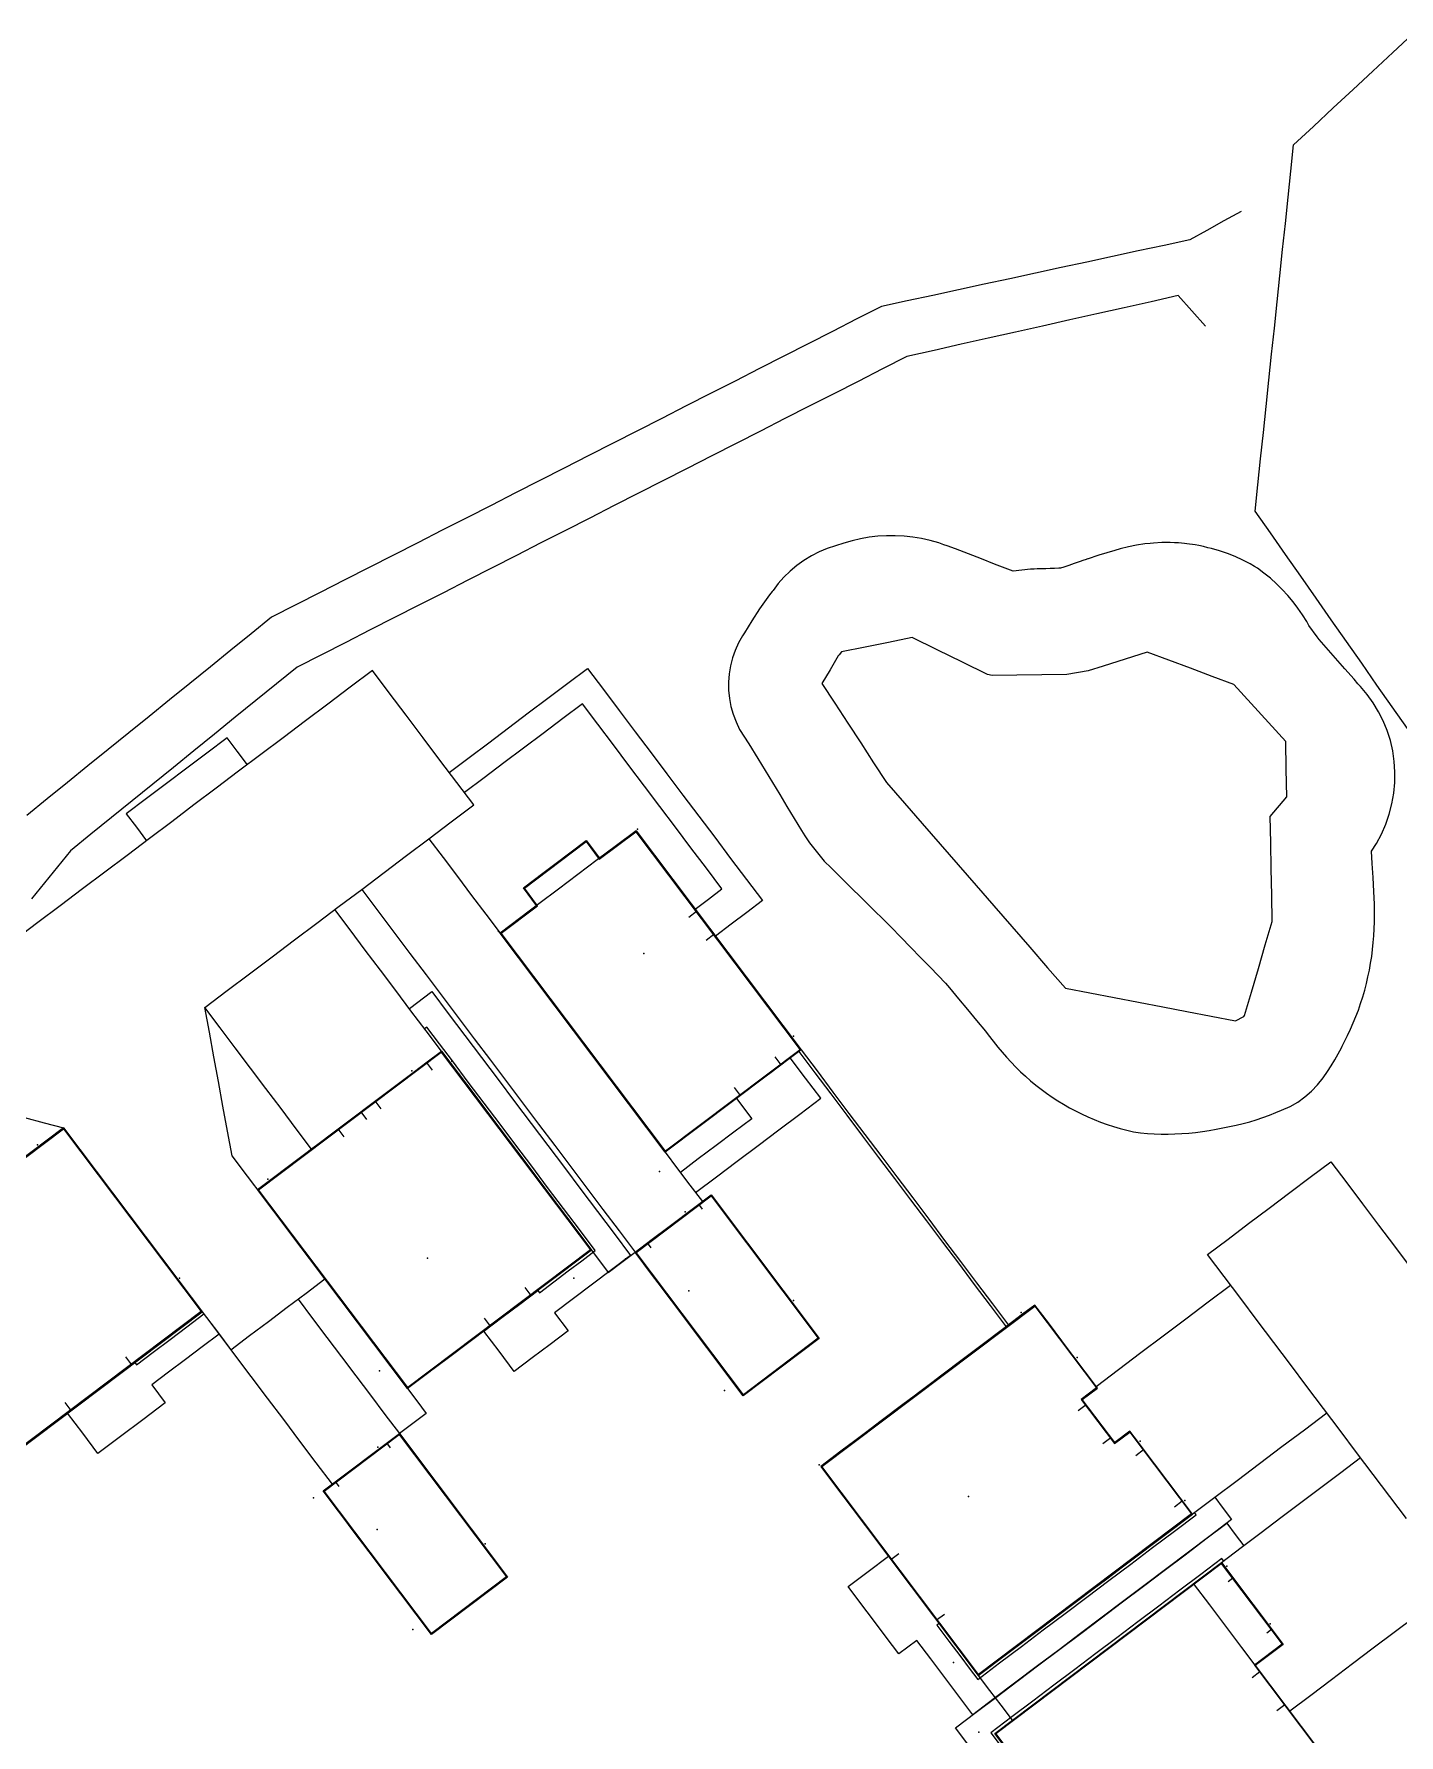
# Model space of a CAD drawing. Header units: metres. Extents: x 337936 to 338469, y 373266 to 374026.
# Drawn here: x 338236.9 to 338285.5, y 373551.3 to 373611.9 of the extents above; entities that cross this region are included whole.
import ezdxf

# ---------------------------------------------------------------- set-up
doc = ezdxf.new("R2010")
doc.units = ezdxf.units.M
for name, color, linetype in [('3D_LINES', 3, 'Continuous'), ('3D_Points', 1, 'Continuous'), ('PLOTS EXTERNAL LEVEL', 6, 'Continuous'), ('PLOTS FFL', 5, 'Continuous')]:
    doc.layers.add(name, color=color, linetype=linetype)

msp = doc.modelspace()

# ---------------------------------------------------------------- linework, layer by layer
at = {"layer": '3D_LINES'}
for points in [[(338285.802, 373587.148, 33.671), (338285.259, 373587.923, 33.677), (338284.717, 373588.698, 33.686), (338284.174, 373589.473, 33.694), (338283.632, 373590.247, 33.702), (338283.089, 373591.022, 33.71), (338282.546, 373591.797, 33.716), (338282.004, 373592.572, 33.716), (338281.461, 373593.347, 33.716), (338280.919, 373594.122, 33.717), (338280.376, 373594.897, 33.717), (338280.474, 373595.829, 33.718), (338280.572, 373596.761, 33.719), (338280.67, 373597.693, 33.72), (338280.768, 373598.625, 33.721), (338280.866, 373599.557, 33.722), (338280.964, 373600.489, 33.724), (338281.062, 373601.421, 33.726), (338281.16, 373602.354, 33.727), (338281.258, 373603.286, 33.729), (338281.356, 373604.218, 33.731), (338281.454, 373605.15, 33.732), (338281.552, 373606.082, 33.734), (338281.65, 373607.014, 33.735), (338281.748, 373607.946, 33.737), (338282.454, 373608.605, 33.736), (338283.161, 373609.264, 33.735), (338283.867, 373609.923, 33.735), (338284.574, 373610.581, 33.734), (338285.28, 373611.24, 33.733), (338285.987, 373611.899, 33.733)], [(338279.873, 373605.573, 33.731), (338279.263, 373605.236, 33.73), (338278.653, 373604.9, 33.729), (338278.043, 373604.563, 33.728), (338277.128, 373604.365, 33.727), (338276.212, 373604.167, 33.726), (338275.296, 373603.969, 33.724), (338274.38, 373603.771, 33.723), (338273.465, 373603.573, 33.722), (338272.549, 373603.375, 33.721), (338271.633, 373603.178, 33.72), (338270.717, 373602.98, 33.718), (338269.802, 373602.782, 33.717), (338268.886, 373602.584, 33.716), (338267.97, 373602.386, 33.715), (338267.055, 373602.188, 33.714), (338266.185, 373601.745, 33.712), (338265.316, 373601.302, 33.711), (338264.446, 373600.859, 33.709), (338263.577, 373600.416, 33.708), (338262.708, 373599.973, 33.706), (338261.838, 373599.53, 33.704), (338260.969, 373599.087, 33.703), (338260.099, 373598.644, 33.701), (338259.23, 373598.201, 33.7), (338258.36, 373597.758, 33.698), (338257.491, 373597.315, 33.697), (338256.622, 373596.872, 33.695), (338255.752, 373596.429, 33.694), (338254.883, 373595.986, 33.692), (338254.013, 373595.543, 33.691), (338253.144, 373595.1, 33.689), (338252.275, 373594.657, 33.687), (338251.405, 373594.214, 33.686), (338250.536, 373593.771, 33.684), (338249.666, 373593.328, 33.683), (338248.797, 373592.885, 33.681), (338247.927, 373592.442, 33.68), (338247.058, 373591.999, 33.678), (338246.189, 373591.556, 33.677), (338245.319, 373591.113, 33.675), (338244.592, 373590.524, 33.675), (338243.865, 373589.936, 33.675), (338243.138, 373589.347, 33.675), (338242.411, 373588.758, 33.675), (338241.684, 373588.169, 33.673), (338240.957, 373587.58, 33.67), (338240.23, 373586.992, 33.667), (338239.502, 373586.403, 33.665), (338238.775, 373585.814, 33.662), (338238.048, 373585.225, 33.659), (338237.321, 373584.637, 33.656), (338236.594, 373584.048, 33.653)], [(338278.605, 373601.491, 33.724), (338278.121, 373602.034, 33.724), (338277.638, 373602.577, 33.724), (338276.671, 373602.36, 33.723), (338275.703, 373602.143, 33.722), (338274.735, 373601.926, 33.721), (338273.768, 373601.709, 33.719), (338272.8, 373601.491, 33.718), (338271.833, 373601.274, 33.717), (338270.865, 373601.057, 33.715), (338269.898, 373600.84, 33.714), (338268.93, 373600.623, 33.713), (338267.963, 373600.406, 33.712), (338267.093, 373599.963, 33.71), (338266.224, 373599.52, 33.709), (338265.354, 373599.077, 33.707), (338264.485, 373598.634, 33.705), (338263.615, 373598.191, 33.704), (338262.746, 373597.748, 33.702), (338261.877, 373597.305, 33.701), (338261.007, 373596.862, 33.699), (338260.138, 373596.419, 33.698), (338259.268, 373595.976, 33.696), (338258.399, 373595.533, 33.695), (338257.53, 373595.09, 33.693), (338256.66, 373594.647, 33.692), (338255.791, 373594.204, 33.69), (338254.921, 373593.761, 33.688), (338254.052, 373593.318, 33.687), (338253.183, 373592.875, 33.685), (338252.313, 373592.432, 33.684), (338251.444, 373591.989, 33.682), (338250.574, 373591.546, 33.681), (338249.705, 373591.103, 33.679), (338248.835, 373590.66, 33.678), (338247.966, 373590.217, 33.676), (338247.097, 373589.774, 33.675), (338246.227, 373589.331, 33.675), (338245.493, 373588.736, 33.675), (338244.758, 373588.142, 33.675), (338244.024, 373587.547, 33.675), (338243.289, 373586.952, 33.673), (338242.555, 373586.358, 33.67), (338241.821, 373585.763, 33.667), (338241.086, 373585.168, 33.664), (338240.352, 373584.573, 33.662), (338239.617, 373583.979, 33.659), (338238.883, 373583.384, 33.656), (338238.148, 373582.789, 33.653), (338237.687, 373582.22, 33.651), (338237.226, 373581.651, 33.648), (338236.766, 373581.082, 33.646)], [(338274.322, 373593.162, 33.707), (338274.322, 373593.162, 33.707), (338274.268, 373593.143, 33.706), (338274.102, 373593.087, 33.706), (338273.923, 373593.026, 33.706), (338273.739, 373592.962, 33.706), (338273.553, 373592.899, 33.705), (338273.438, 373592.859, 33.705), (338273.379, 373592.857, 33.705), (338273.222, 373592.852, 33.705), (338273.07, 373592.848, 33.705), (338272.921, 373592.843, 33.704), (338272.777, 373592.839, 33.704), (338272.637, 373592.834, 33.704), (338272.606, 373592.833, 33.704), (338272.501, 373592.83, 33.704), (338272.37, 373592.825, 33.704), (338271.747, 373592.753, 33.703), (338271.557, 373592.827, 33.703), (338271.09, 373593.01, 33.703), (338270.623, 373593.193, 33.702), (338269.699, 373593.555, 33.702), (338269.399, 373593.663, 33.702), (338269.276, 373593.698, 33.702), (338269.097, 373593.761, 33.702), (338268.794, 373593.848, 33.702), (338268.486, 373593.917, 33.702), (338268.176, 373593.969, 33.701), (338267.864, 373594.003, 33.701), (338267.551, 373594.019, 33.701), (338267.238, 373594.018, 33.701), (338266.927, 373593.999, 33.7), (338266.617, 373593.962, 33.7), (338266.311, 373593.909, 33.699), (338266.009, 373593.838, 33.699), (338265.712, 373593.751, 33.699), (338265.418, 373593.655, 33.698), (338265.123, 373593.56, 33.698), (338264.836, 373593.442, 33.697), (338264.558, 373593.302, 33.697), (338264.292, 373593.141, 33.696), (338264.04, 373592.96, 33.696), (338263.802, 373592.76, 33.695), (338263.582, 373592.544, 33.695), (338263.378, 373592.311, 33.694), (338263.194, 373592.065, 33.693), (338263.162, 373592.025, 33.693), (338263.072, 373591.918, 33.693), (338262.706, 373591.41, 33.692), (338262.441, 373590.986, 33.691), (338262.176, 373590.562, 33.69), (338262.104, 373590.447, 33.69), (338261.962, 373590.196, 33.689), (338261.842, 373589.934, 33.689), (338261.746, 373589.661, 33.688), (338261.674, 373589.38, 33.688), (338261.626, 373589.094, 33.687), (338261.604, 373588.804, 33.687), (338261.607, 373588.513, 33.686), (338261.636, 373588.223, 33.686), (338261.69, 373587.936, 33.685), (338261.77, 373587.655, 33.685), (338261.874, 373587.381, 33.685), (338262.003, 373587.117, 33.684), (338262.328, 373586.598, 33.684), (338262.653, 373586.079, 33.683), (338262.656, 373586.075, 33.683), (338263.172, 373585.223, 33.683), (338263.431, 373584.796, 33.683), (338263.69, 373584.368, 33.683), (338263.95, 373583.94, 33.683), (338264.209, 373583.512, 33.683), (338264.321, 373583.328, 33.683), (338264.489, 373583.075, 33.683), (338265.015, 373582.42, 33.683), (338265.261, 373582.179, 33.683), (338265.618, 373581.827, 33.683), (338265.976, 373581.475, 33.683), (338266.333, 373581.124, 33.683), (338266.691, 373580.772, 33.683), (338267.221, 373580.25, 33.684), (338267.402, 373580.065, 33.684), (338267.751, 373579.706, 33.684), (338268.101, 373579.348, 33.682), (338268.45, 373578.989, 33.678), (338268.8, 373578.63, 33.674), (338269.344, 373578.072, 33.67), (338269.485, 373577.901, 33.668), (338269.804, 373577.516, 33.665), (338270.123, 373577.131, 33.662), (338270.442, 373576.745, 33.66), (338270.761, 373576.36, 33.657), (338270.824, 373576.283, 33.656), (338271.21, 373575.796, 33.652), (338271.36, 373575.611, 33.651), (338271.516, 373575.431, 33.65), (338271.677, 373575.255, 33.648), (338271.843, 373575.083, 33.647), (338272.014, 373574.915, 33.645), (338272.19, 373574.752, 33.644), (338272.371, 373574.594, 33.643), (338272.556, 373574.441, 33.641), (338272.746, 373574.293, 33.64), (338272.941, 373574.15, 33.639), (338273.139, 373574.013, 33.637), (338273.342, 373573.881, 33.636), (338273.549, 373573.755, 33.635), (338273.76, 373573.634, 33.634), (338273.974, 373573.52, 33.633), (338274.192, 373573.411, 33.631), (338274.414, 373573.308, 33.63), (338274.639, 373573.212, 33.629), (338274.866, 373573.122, 33.628), (338275.097, 373573.039, 33.627), (338275.33, 373572.962, 33.626), (338275.566, 373572.891, 33.625), (338275.805, 373572.828, 33.624), (338276.045, 373572.771, 33.623), (338276.29, 373572.74, 33.622), (338276.535, 373572.718, 33.621), (338276.781, 373572.704, 33.62), (338277.028, 373572.696, 33.62), (338277.274, 373572.694, 33.619), (338277.519, 373572.699, 33.618), (338277.765, 373572.71, 33.617), (338278.01, 373572.728, 33.617), (338278.254, 373572.753, 33.616), (338278.498, 373572.784, 33.616), (338278.74, 373572.821, 33.616), (338278.982, 373572.865, 33.616), (338279.222, 373572.914, 33.616), (338279.464, 373572.959, 33.617), (338279.704, 373573.011, 33.617), (338279.944, 373573.07, 33.617), (338280.182, 373573.135, 33.618), (338280.418, 373573.207, 33.618), (338280.653, 373573.286, 33.618), (338280.886, 373573.371, 33.619), (338281.118, 373573.463, 33.619), (338281.318, 373573.548, 33.62), (338281.622, 373573.682, 33.62), (338281.896, 373573.835, 33.621), (338282.149, 373574.022, 33.621), (338282.384, 373574.229, 33.622), (338282.6, 373574.454, 33.622), (338282.797, 373574.696, 33.623), (338282.954, 373574.924, 33.623), (338283.085, 373575.132, 33.624), (338283.212, 373575.342, 33.624), (338283.332, 373575.556, 33.624), (338283.448, 373575.773, 33.625), (338283.475, 373575.828, 33.625), (338283.561, 373575.99, 33.625), (338283.671, 373576.21, 33.626), (338283.775, 373576.432, 33.626), (338283.873, 373576.657, 33.626), (338283.966, 373576.885, 33.627), (338284.054, 373577.115, 33.627), (338284.136, 373577.347, 33.628), (338284.212, 373577.581, 33.628), (338284.28, 373577.818, 33.628), (338284.342, 373578.056, 33.629), (338284.398, 373578.296, 33.629), (338284.448, 373578.538, 33.63), (338284.492, 373578.781, 33.631), (338284.53, 373579.025, 33.632), (338284.562, 373579.27, 33.633), (338284.587, 373579.516, 33.634), (338284.607, 373579.762, 33.635), (338284.62, 373580.009, 33.637), (338284.628, 373580.257, 33.638), (338284.629, 373580.342, 33.638), (338284.633, 373580.892, 33.641), (338284.607, 373581.342, 33.644), (338284.577, 373581.842, 33.646), (338284.548, 373582.341, 33.649), (338284.523, 373582.774, 33.652), (338284.696, 373583.044, 33.652), (338284.876, 373583.383, 33.654), (338285.03, 373583.734, 33.655), (338285.154, 373584.096, 33.657), (338285.249, 373584.466, 33.658), (338285.315, 373584.842, 33.66), (338285.351, 373585.22, 33.662), (338285.358, 373585.599, 33.664), (338285.334, 373585.977, 33.666), (338285.282, 373586.35, 33.668), (338285.199, 373586.717, 33.67), (338285.082, 373587.073, 33.673), (338284.939, 373587.417, 33.675), (338284.771, 373587.748, 33.678), (338284.58, 373588.063, 33.681), (338284.367, 373588.361, 33.684), (338284.133, 373588.641, 33.688), (338284.037, 373588.741, 33.689), (338283.903, 373588.904, 33.691), (338283.572, 373589.28, 33.695), (338283.242, 373589.655, 33.699), (338282.66, 373590.315, 33.706), (338282.589, 373590.413, 33.707), (338282.293, 373590.817, 33.712), (338282.213, 373590.958, 33.713), (338282.063, 373591.199, 33.715), (338281.9, 373591.435, 33.715), (338281.726, 373591.663, 33.715), (338281.541, 373591.885, 33.715), (338281.344, 373592.099, 33.715), (338281.137, 373592.304, 33.715), (338280.919, 373592.501, 33.715), (338280.691, 373592.687, 33.715), (338280.454, 373592.864, 33.715), (338280.357, 373592.924, 33.715), (338280.357, 373592.924, 33.715), (338280.199, 373593.015, 33.714), (338279.936, 373593.151, 33.714), (338279.666, 373593.274, 33.714), (338279.39, 373593.383, 33.714), (338279.109, 373593.479, 33.713), (338278.823, 373593.561, 33.713), (338278.69, 373593.592, 33.713), (338278.533, 373593.632, 33.713), (338278.367, 373593.665, 33.713), (338278.367, 373593.665, 33.713), (338278.24, 373593.69, 33.712), (338277.945, 373593.735, 33.712), (338277.856, 373593.744, 33.712), (338277.647, 373593.764, 33.712), (338277.499, 373593.771, 33.712), (338277.347, 373593.779, 33.711), (338277.047, 373593.777, 33.711), (338276.748, 373593.759, 33.711), (338276.635, 373593.747, 33.71), (338276.449, 373593.726, 33.71), (338276.152, 373593.683, 33.71), (338275.857, 373593.626, 33.709), (338275.565, 373593.554, 33.709), (338275.373, 373593.498, 33.708), (338274.801, 373593.322, 33.707), (338274.661, 373593.275, 33.707), (338274.532, 373593.232, 33.707), (338274.42, 373593.195, 33.707), (338274.415, 373593.193, 33.707), (338274.322, 373593.162, 33.707)], [(338275.48, 373589.536, 33.704), (338274.954, 373589.369, 33.704), (338274.429, 373589.201, 33.703), (338273.66, 373589.075, 33.701), (338272.774, 373589.063, 33.7), (338271.888, 373589.05, 33.699), (338271.002, 373589.037, 33.698), (338270.835, 373589.075, 33.698), (338269.94, 373589.513, 33.697), (338269.044, 373589.951, 33.696), (338268.149, 373590.389, 33.695), (338267.313, 373590.219, 33.694), (338266.476, 373590.048, 33.693), (338265.639, 373589.878, 33.692), (338265.548, 373589.772, 33.692), (338265.519, 373589.733, 33.692), (338265.228, 373589.245, 33.691), (338264.938, 373588.758, 33.69), (338265.397, 373588.051, 33.689), (338265.857, 373587.344, 33.689), (338266.317, 373586.637, 33.689), (338266.776, 373585.93, 33.689), (338267.236, 373585.224, 33.689), (338267.874, 373584.49, 33.689), (338268.512, 373583.757, 33.689), (338269.151, 373583.024, 33.689), (338269.789, 373582.291, 33.689), (338270.427, 373581.557, 33.689), (338271.065, 373580.824, 33.681), (338271.703, 373580.091, 33.674), (338272.341, 373579.358, 33.668), (338272.979, 373578.624, 33.662), (338273.618, 373577.891, 33.657), (338274.483, 373577.725, 33.653), (338275.349, 373577.559, 33.65), (338276.215, 373577.393, 33.647), (338277.081, 373577.227, 33.643), (338277.947, 373577.061, 33.64), (338278.813, 373576.895, 33.637), (338279.679, 373576.729, 33.633), (338279.974, 373576.881, 33.633), (338279.996, 373576.914, 33.633), (338280.244, 373577.754, 33.637), (338280.492, 373578.594, 33.641), (338280.739, 373579.434, 33.645), (338280.987, 373580.274, 33.648), (338280.969, 373581.208, 33.653), (338280.952, 373582.143, 33.658), (338280.934, 373583.078, 33.663), (338280.916, 373584.013, 33.668), (338281.505, 373584.716, 33.67), (338281.485, 373585.702, 33.676), (338281.465, 373586.688, 33.684), (338280.85, 373587.365, 33.691), (338280.235, 373588.042, 33.699), (338279.619, 373588.719, 33.707), (338279.619, 373588.719, 33.707), (338278.847, 373589.007, 33.708), (338278.075, 373589.295, 33.708), (338277.303, 373589.584, 33.707), (338276.531, 373589.872, 33.706), (338276.006, 373589.704, 33.705), (338275.48, 373589.536, 33.704)], [(338248.915, 373589.217, 33.548), (338248.12, 373588.618, 33.548), (338247.325, 373588.019, 33.548), (338246.53, 373587.42, 33.548), (338245.735, 373586.821, 33.548), (338244.94, 373586.222, 33.548), (338244.145, 373585.623, 33.548), (338243.35, 373585.024, 33.548), (338242.555, 373584.425, 33.548), (338241.76, 373583.826, 33.548), (338240.965, 373583.226, 33.548), (338240.17, 373582.627, 33.548), (338239.375, 373582.028, 33.548), (338238.58, 373581.429, 33.548), (338237.785, 373580.83, 33.548), (338236.99, 373580.231, 33.548), (338236.195, 373579.632, 33.548)], [(338236.516, 373573.286, 33.548), (338237.212, 373573.099, 33.548), (338237.908, 373572.913, 33.548), (338238.49, 373572.141, 33.548), (338239.072, 373571.368, 33.548), (338239.654, 373570.596, 33.548), (338240.236, 373569.824, 33.548), (338240.818, 373569.051, 33.548), (338241.4, 373568.279, 33.548), (338241.982, 373567.507, 33.548), (338242.454, 373566.881, 33.548), (338242.925, 373566.256, 33.548), (338243.396, 373565.63, 33.548), (338243.868, 373565.004, 33.548), (338244.539, 373565.51, 33.548), (338245.209, 373566.015, 33.548), (338245.88, 373566.521, 33.548), (338246.551, 373567.026, 33.548), (338247.222, 373567.532, 33.548), (338246.671, 373568.264, 33.548), (338246.119, 373568.996, 33.548), (338245.568, 373569.727, 33.548), (338245.016, 373570.459, 33.548), (338244.465, 373571.191, 33.548), (338243.913, 373571.923, 33.548), (338243.751, 373572.803, 33.548), (338243.589, 373573.683, 33.548), (338243.428, 373574.563, 33.548), (338243.266, 373575.443, 33.548), (338243.104, 373576.324, 33.548), (338242.942, 373577.204, 33.548), (338243.741, 373577.806, 33.548), (338244.539, 373578.407, 33.548), (338245.338, 373579.009, 33.548), (338246.137, 373579.611, 33.548), (338246.935, 373580.213, 33.548), (338247.734, 373580.815, 33.548), (338248.533, 373581.416, 33.548), (338249.331, 373582.018, 33.548), (338250.13, 373582.62, 33.548), (338250.928, 373583.222, 33.548), (338251.727, 373583.824, 33.548), (338252.526, 373584.426, 33.548), (338251.924, 373585.224, 33.548), (338251.322, 373586.023, 33.548), (338250.72, 373586.821, 33.548), (338250.118, 373587.62, 33.548), (338249.517, 373588.419, 33.548), (338248.915, 373589.217, 33.548)], [(338251.655, 373585.582, 33.675), (338252.358, 373586.112, 33.675), (338253.061, 373586.642, 33.675), (338253.765, 373587.172, 33.677), (338254.468, 373587.702, 33.678), (338255.171, 373588.232, 33.68), (338255.875, 373588.762, 33.681), (338256.578, 373589.292, 33.683), (338257.145, 373588.539, 33.682), (338257.712, 373587.787, 33.681), (338258.279, 373587.034, 33.681), (338258.846, 373586.282, 33.68), (338259.413, 373585.53, 33.679), (338259.98, 373584.777, 33.679), (338260.547, 373584.025, 33.678), (338261.114, 373583.272, 33.678), (338261.681, 373582.52, 33.678), (338262.248, 373581.767, 33.678), (338262.815, 373581.015, 33.678), (338262.256, 373580.594, 33.677), (338261.697, 373580.172, 33.676), (338261.138, 373579.751, 33.68), (338260.777, 373580.23, 33.68), (338260.416, 373580.709, 33.68), (338260.895, 373581.071, 33.676), (338261.374, 373581.432, 33.677), (338260.822, 373582.165, 33.677), (338260.269, 373582.898, 33.677), (338259.717, 373583.632, 33.677), (338259.164, 373584.365, 33.677), (338258.611, 373585.098, 33.678), (338258.059, 373585.831, 33.678), (338257.506, 373586.565, 33.679), (338256.954, 373587.298, 33.68), (338256.401, 373588.031, 33.68), (338255.7, 373587.503, 33.679), (338254.999, 373586.975, 33.677), (338254.299, 373586.447, 33.676), (338253.598, 373585.919, 33.675), (338252.897, 373585.391, 33.675), (338252.196, 373584.863, 33.675)], [(338244.457, 373585.858, 33.673), (338244.096, 373586.337, 33.673), (338243.735, 373586.817, 33.674), (338243.016, 373586.275, 33.671), (338242.297, 373585.733, 33.668), (338241.579, 373585.192, 33.665), (338240.86, 373584.65, 33.663), (338240.141, 373584.108, 33.66), (338240.502, 373583.629, 33.66), (338240.863, 373583.15, 33.659)], [(338264.193, 373575.697, 33.672), (338263.865, 373576.132, 33.672), (338263.309, 373576.87, 33.672), (338262.754, 373577.607, 33.672), (338262.198, 373578.344, 33.672), (338261.642, 373579.082, 33.672), (338261.087, 373579.819, 33.672), (338260.531, 373580.556, 33.672), (338259.976, 373581.294, 33.672), (338259.42, 373582.031, 33.672), (338258.864, 373582.768, 33.672), (338258.309, 373583.506, 33.672), (338257.617, 373582.984, 33.672), (338256.925, 373582.463, 33.672), (338256.233, 373581.941, 33.672), (338255.541, 373581.42, 33.672), (338254.849, 373580.899, 33.672), (338254.157, 373580.377, 33.672), (338253.465, 373579.856, 33.672), (338254.054, 373579.075, 33.672), (338254.642, 373578.294, 33.672), (338255.23, 373577.513, 33.672), (338255.819, 373576.732, 33.672), (338256.407, 373575.951, 33.672), (338256.996, 373575.17, 33.672), (338257.584, 373574.389, 33.672), (338258.173, 373573.608, 33.672), (338258.761, 373572.828, 33.672), (338259.35, 373572.047, 33.672)], [(338250.928, 373583.222, 33.672), (338251.436, 373582.549, 33.672), (338251.943, 373581.875, 33.672), (338252.45, 373581.202, 33.672), (338252.958, 373580.529, 33.672), (338253.465, 373579.856, 33.672)], [(338254.768, 373580.837, 33.677), (338254.294, 373581.466, 33.675), (338255.04, 373582.028, 33.675), (338255.786, 373582.591, 33.675), (338256.532, 373583.153, 33.675), (338257.006, 373582.524, 33.676)], [(338248.533, 373581.416, 33.672), (338249.106, 373580.656, 33.672), (338249.679, 373579.895, 33.672), (338250.252, 373579.134, 33.672), (338250.826, 373578.374, 33.672), (338251.399, 373577.613, 33.672), (338251.972, 373576.852, 33.672), (338252.545, 373576.091, 33.672), (338253.118, 373575.331, 33.672), (338253.692, 373574.57, 33.672), (338254.265, 373573.809, 33.672), (338254.838, 373573.048, 33.672), (338255.411, 373572.288, 33.672), (338255.985, 373571.527, 33.672), (338256.558, 373570.766, 33.672), (338257.131, 373570.006, 33.672), (338257.704, 373569.245, 33.672), (338258.278, 373568.484, 33.672)], [(338251.375, 373575.651, 33.675), (338250.832, 373576.371, 33.673), (338250.289, 373577.092, 33.669), (338249.746, 373577.812, 33.665), (338249.203, 373578.533, 33.664), (338248.66, 373579.253, 33.664), (338248.117, 373579.974, 33.665), (338247.574, 373580.694, 33.666)], [(338260.188, 373580.427, 33.701), (338260.47, 373580.639, 33.68)], [(338260.804, 373579.61, 33.701), (338261.085, 373579.822, 33.68)], [(338250.231, 373577.168, 33.672), (338251.03, 373577.77, 33.672), (338251.62, 373576.986, 33.672), (338252.211, 373576.202, 33.672), (338252.802, 373575.419, 33.672), (338253.393, 373574.635, 33.672), (338253.983, 373573.851, 33.672), (338254.574, 373573.067, 33.672), (338255.165, 373572.283, 33.672), (338255.755, 373571.499, 33.672), (338256.346, 373570.715, 33.672), (338256.937, 373569.932, 33.672), (338257.527, 373569.148, 33.672), (338258.118, 373568.364, 33.672), (338257.44, 373567.853, 33.672), (338256.762, 373567.342, 33.672), (338256.084, 373566.831, 33.672), (338255.407, 373566.321, 33.672), (338255.888, 373565.682, 33.672), (338255.249, 373565.2, 33.672), (338254.61, 373564.719, 33.672), (338253.971, 373564.237, 33.672), (338253.43, 373564.956, 33.672), (338252.888, 373565.675, 33.672), (338253.527, 373566.156, 33.672), (338254.166, 373566.638, 33.672), (338254.805, 373567.119, 33.672), (338254.865, 373567.039, 33.672), (338255.381, 373567.428, 33.672), (338255.896, 373567.817, 33.672), (338256.377, 373568.179, 33.672), (338256.858, 373568.541, 33.672), (338256.292, 373569.292, 33.672), (338255.726, 373570.043, 33.672), (338255.16, 373570.794, 33.672), (338254.594, 373571.545, 33.672), (338254.028, 373572.296, 33.672), (338253.462, 373573.047, 33.672), (338252.896, 373573.798, 33.672), (338252.33, 373574.549, 33.672), (338251.764, 373575.3, 33.672), (338251.309, 373575.905, 33.672), (338250.853, 373576.51, 33.672), (338250.773, 373576.45, 33.672)], [(338246.743, 373572.16, 33.677), (338246.2, 373572.881, 33.668), (338245.657, 373573.601, 33.66), (338245.114, 373574.322, 33.654), (338244.571, 373575.042, 33.65), (338244.028, 373575.763, 33.647), (338243.485, 373576.483, 33.648), (338242.942, 373577.204, 33.648)], [(338244.824, 373570.715, 33.672), (338245.237, 373571.026, 33.672), (338245.969, 373571.577, 33.672), (338246.701, 373572.129, 33.672), (338247.433, 373572.681, 33.672), (338248.165, 373573.232, 33.672), (338248.897, 373573.784, 33.672), (338249.629, 373574.335, 33.673), (338250.361, 373574.887, 33.673), (338250.868, 373575.269, 33.673), (338251.375, 373575.651, 33.672), (338251.968, 373574.863, 33.672), (338252.562, 373574.075, 33.672), (338253.156, 373573.287, 33.672), (338253.749, 373572.5, 33.672), (338254.343, 373571.712, 33.672), (338254.937, 373570.924, 33.672), (338255.53, 373570.136, 33.672), (338256.124, 373569.348, 33.672), (338256.718, 373568.561, 33.671), (338255.99, 373568.012, 33.671), (338255.262, 373567.464, 33.671), (338254.534, 373566.915, 33.671), (338253.806, 373566.367, 33.671), (338253.078, 373565.818, 33.671), (338252.35, 373565.27, 33.671), (338251.622, 373564.721, 33.671), (338250.895, 373564.173, 33.671), (338250.167, 373563.624, 33.671)], [(338264.113, 373575.636, 33.673), (338264.682, 373574.882, 33.668), (338265.25, 373574.128, 33.663), (338265.819, 373573.373, 33.658), (338266.387, 373572.619, 33.652), (338266.956, 373571.864, 33.647), (338267.524, 373571.11, 33.642), (338268.093, 373570.356, 33.636), (338268.661, 373569.601, 33.631), (338269.23, 373568.847, 33.626), (338269.798, 373568.092, 33.621), (338270.367, 373567.338, 33.615), (338270.935, 373566.584, 33.61), (338271.504, 373565.829, 33.603)], [(338264.193, 373575.697, 33.673), (338264.762, 373574.942, 33.667), (338265.33, 373574.188, 33.662), (338265.899, 373573.433, 33.657), (338266.467, 373572.679, 33.652), (338267.036, 373571.925, 33.646), (338267.604, 373571.17, 33.641), (338268.173, 373570.416, 33.636), (338268.741, 373569.661, 33.63), (338269.31, 373568.907, 33.625), (338269.878, 373568.153, 33.62), (338270.447, 373567.398, 33.615), (338271.015, 373566.644, 33.609), (338271.584, 373565.889, 33.603)], [(338251.056, 373574.969, 33.678), (338250.844, 373575.251, 33.675)], [(338260.433, 373570.609, 33.675), (338261.176, 373571.169, 33.675), (338261.919, 373571.729, 33.675), (338262.662, 373572.289, 33.675), (338263.405, 373572.849, 33.675), (338264.148, 373573.409, 33.673), (338264.891, 373573.969, 33.666), (338264.35, 373574.688, 33.671), (338263.808, 373575.407, 33.675), (338263.169, 373574.925, 33.675), (338262.53, 373574.444, 33.675), (338261.891, 373573.962, 33.675), (338262.433, 373573.243, 33.675), (338261.797, 373572.764, 33.675), (338261.162, 373572.285, 33.675), (338260.527, 373571.807, 33.675), (338259.891, 373571.328, 33.675)], [(338263.483, 373575.161, 33.675), (338263.27, 373575.443, 33.675)], [(338262.037, 373574.072, 33.675), (338261.825, 373574.353, 33.68)], [(338249.227, 373573.591, 33.686), (338249.015, 373573.873, 33.677)], [(338248.72, 373573.209, 33.686), (338248.508, 373573.49, 33.677)], [(338237.908, 373572.913, 33.623), (338237.466, 373572.58, 33.623), (338237.024, 373572.247, 33.623), (338236.305, 373571.705, 33.613)], [(338247.903, 373572.594, 33.686), (338247.691, 373572.875, 33.677)], [(338259.35, 373572.047, 33.684), (338259.791, 373571.461, 33.675), (338260.232, 373570.875, 33.675), (338260.674, 373570.29, 33.675)], [(338285.766, 373558.995, 33.492), (338285.175, 373559.779, 33.492), (338284.585, 373560.562, 33.503), (338283.994, 373561.346, 33.555), (338283.403, 373562.13, 33.607), (338282.813, 373562.914, 33.619), (338282.222, 373563.697, 33.61), (338281.632, 373564.481, 33.61), (338281.041, 373565.265, 33.61), (338280.45, 373566.049, 33.61), (338279.86, 373566.832, 33.61), (338279.269, 373567.616, 33.61), (338278.679, 373568.4, 33.61), (338279.411, 373568.951, 33.611), (338280.143, 373569.503, 33.613), (338280.875, 373570.055, 33.615), (338281.607, 373570.606, 33.616), (338282.339, 373571.158, 33.618), (338283.071, 373571.71, 33.619), (338283.638, 373570.957, 33.619), (338284.205, 373570.205, 33.619), (338284.772, 373569.453, 33.619), (338285.339, 373568.7, 33.619), (338285.906, 373567.948, 33.619)], [(338264.842, 373565.414, 33.673), (338264.164, 373564.903, 33.673), (338263.487, 373564.392, 33.673), (338262.809, 373563.882, 33.673), (338262.131, 373563.371, 33.673), (338261.802, 373563.807, 33.673), (338261.215, 373564.586, 33.673), (338260.627, 373565.366, 33.673), (338260.04, 373566.145, 33.673), (338259.453, 373566.925, 33.672), (338258.865, 373567.705, 33.672), (338258.278, 373568.484, 33.672), (338258.887, 373568.943, 33.672), (338259.496, 373569.402, 33.672), (338260.105, 373569.861, 33.673), (338260.547, 373570.194, 33.673), (338260.989, 373570.527, 33.673)], [(338260.677, 373570.023, 33.675), (338260.548, 373570.195, 33.675)], [(338258.848, 373568.645, 33.675), (338258.719, 373568.817, 33.675)], [(338256.718, 373568.561, 33.672), (338257.319, 373567.762, 33.672), (338257.799, 373568.123, 33.672), (338258.278, 373568.484, 33.672)], [(338254.569, 373566.942, 33.68), (338254.357, 373567.223, 33.698)], [(338274.707, 373563.701, 33.602), (338275.505, 373564.303, 33.602), (338276.304, 373564.904, 33.603), (338277.103, 373565.506, 33.605), (338277.901, 373566.108, 33.607), (338278.7, 373566.71, 33.608), (338279.499, 373567.312, 33.61)], [(338236.711, 373561.74, 33.528), (338237.478, 373562.318, 33.528), (338238.245, 373562.896, 33.528), (338239.011, 373563.473, 33.528), (338239.778, 373564.051, 33.528), (338240.545, 373564.629, 33.528), (338241.311, 373565.207, 33.528), (338242.078, 373565.784, 33.528), (338242.845, 373566.362, 33.528)], [(338242.845, 373566.362, 33.559), (338243.424, 373565.593, 33.566), (338244.003, 373564.825, 33.573), (338244.582, 373564.056, 33.581), (338245.162, 373563.287, 33.588), (338245.741, 373562.519, 33.595), (338246.32, 373561.75, 33.602), (338246.899, 373560.981, 33.609), (338247.479, 373560.213, 33.6)], [(338246.264, 373566.81, 33.641), (338246.78, 373566.125, 33.644), (338247.295, 373565.441, 33.647), (338247.811, 373564.756, 33.65), (338248.327, 373564.072, 33.657), (338248.843, 373563.387, 33.658), (338249.359, 373562.702, 33.638), (338249.875, 373562.018, 33.632)], [(338274.752, 373563.642, 33.598), (338274.359, 373564.163, 33.598), (338273.966, 373564.685, 33.598), (338273.485, 373565.323, 33.597), (338273.005, 373565.961, 33.597), (338272.524, 373566.598, 33.597), (338272.088, 373566.27, 33.597), (338271.368, 373565.728, 33.597), (338270.649, 373565.186, 33.598), (338269.93, 373564.644, 33.598), (338269.21, 373564.102, 33.598), (338268.491, 373563.56, 33.598), (338267.772, 373563.018, 33.598), (338267.052, 373562.475, 33.598), (338266.333, 373561.933, 33.598), (338265.614, 373561.391, 33.599), (338264.894, 373560.849, 33.599), (338265.456, 373560.104, 33.583), (338266.017, 373559.359, 33.567), (338266.579, 373558.614, 33.551), (338267.14, 373557.869, 33.536), (338267.701, 373557.125, 33.52), (338268.263, 373556.38, 33.504), (338268.824, 373555.635, 33.488), (338269.385, 373554.89, 33.472), (338269.947, 373554.145, 33.457), (338270.508, 373553.4, 33.468), (338271.271, 373553.975, 33.481), (338272.034, 373554.549, 33.493), (338272.797, 373555.124, 33.505), (338273.56, 373555.699, 33.517), (338274.323, 373556.274, 33.529), (338275.086, 373556.849, 33.541), (338275.849, 373557.424, 33.553), (338276.612, 373557.999, 33.565), (338277.375, 373558.574, 33.577), (338278.138, 373559.149, 33.589), (338277.657, 373559.786, 33.599), (338277.177, 373560.424, 33.599), (338276.696, 373561.061, 33.599), (338276.216, 373561.699, 33.599), (338275.909, 373562.106, 33.599), (338275.37, 373561.7, 33.599), (338274.792, 373562.467, 33.599), (338274.213, 373563.235, 33.599)], [(338243.447, 373565.563, 33.567), (338242.847, 373565.111, 33.561), (338242.247, 373564.659, 33.558), (338241.647, 373564.208, 33.556), (338241.048, 373563.756, 33.553), (338241.529, 373563.117, 33.557), (338240.73, 373562.515, 33.554), (338239.932, 373561.913, 33.55), (338239.133, 373561.311, 33.546), (338238.591, 373562.03, 33.541), (338238.05, 373562.749, 33.536), (338238.649, 373563.2, 33.539), (338239.248, 373563.652, 33.541), (338239.847, 373564.103, 33.544), (338240.446, 373564.554, 33.547), (338240.506, 373564.474, 33.548), (338241.106, 373564.926, 33.55), (338241.705, 373565.378, 33.553), (338242.305, 373565.83, 33.556), (338242.905, 373566.282, 33.56)], [(338253.124, 373565.852, 33.672), (338252.912, 373566.134, 33.679)], [(338240.337, 373564.472, 33.546), (338240.125, 373564.754, 33.544)], [(338250.167, 373563.624, 33.665), (338250.5, 373563.182, 33.659), (338250.833, 373562.74, 33.653), (338250.354, 373562.379, 33.652), (338249.875, 373562.018, 33.632)], [(338238.173, 373562.841, 33.536), (338237.961, 373563.123, 33.536)], [(338274.067, 373562.843, 33.627), (338274.348, 373563.056, 33.619)], [(338278.137, 373559.149, 33.57), (338278.936, 373559.75, 33.583), (338279.734, 373560.352, 33.596), (338280.533, 373560.954, 33.61), (338281.332, 373561.556, 33.613), (338282.13, 373562.158, 33.617), (338282.929, 373562.759, 33.62)], [(338253.728, 373556.905, 33.599), (338253.05, 373556.394, 33.599), (338252.372, 373555.883, 33.599), (338251.694, 373555.372, 33.599), (338251.016, 373554.862, 33.599), (338250.688, 373555.297, 33.599), (338250.1, 373556.077, 33.599), (338249.513, 373556.857, 33.598), (338248.926, 373557.636, 33.598), (338248.338, 373558.416, 33.598), (338247.751, 373559.195, 33.598), (338247.163, 373559.975, 33.598), (338247.827, 373560.475, 33.598), (338248.492, 373560.976, 33.598), (338249.156, 373561.476, 33.598), (338249.875, 373562.018, 33.598)], [(338249.563, 373561.514, 33.603), (338249.433, 373561.685, 33.603)], [(338274.953, 373561.667, 33.627), (338275.235, 373561.879, 33.619)], [(338276.118, 373561.244, 33.599), (338276.399, 373561.456, 33.599)], [(338279.171, 373557.423, 33.457), (338279.88, 373557.957, 33.457), (338280.589, 373558.492, 33.457), (338281.297, 373559.026, 33.457), (338282.006, 373559.56, 33.457), (338282.715, 373560.094, 33.457), (338283.424, 373560.628, 33.457), (338284.133, 373561.162, 33.457)], [(338247.734, 373560.136, 33.6), (338247.604, 373560.307, 33.6)], [(338278.936, 373559.75, 33.448), (338279.237, 373559.351, 33.448), (338279.538, 373558.952, 33.448), (338278.769, 373558.372, 33.448), (338278, 373557.793, 33.448), (338277.231, 373557.214, 33.448), (338276.462, 373556.634, 33.448), (338275.693, 373556.055, 33.448), (338274.925, 373555.475, 33.448), (338274.156, 373554.896, 33.448), (338273.387, 373554.317, 33.448), (338272.618, 373553.737, 33.448), (338271.849, 373553.158, 33.448), (338271.08, 373552.579, 33.448), (338270.311, 373551.999, 33.448), (338269.812, 373552.662, 33.448), (338269.312, 373553.325, 33.448), (338268.813, 373553.988, 33.448), (338268.313, 373554.651, 33.448), (338267.674, 373554.169, 33.448), (338267.223, 373554.768, 33.448), (338266.772, 373555.367, 33.448), (338266.32, 373555.966, 33.448), (338265.869, 373556.565, 33.448), (338266.588, 373557.107, 33.448), (338267.307, 373557.648, 33.448), (338267.908, 373556.85, 33.448), (338268.51, 373556.051, 33.448), (338269.112, 373555.253, 33.448), (338269.032, 373555.192, 33.448), (338269.459, 373554.626, 33.448), (338269.885, 373554.061, 33.448), (338270.187, 373553.66, 33.448), (338270.489, 373553.26, 33.448), (338271.267, 373553.847, 33.448), (338272.046, 373554.433, 33.448), (338272.825, 373555.02, 33.448), (338273.604, 373555.607, 33.448), (338274.383, 373556.194, 33.448), (338275.162, 373556.781, 33.448), (338275.941, 373557.368, 33.448), (338276.719, 373557.955, 33.448), (338277.498, 373558.542, 33.448), (338278.277, 373559.129, 33.448), (338278.217, 373559.209, 33.448)], [(338277.496, 373559.415, 33.601), (338277.777, 373559.627, 33.599)], [(338270.241, 373550.805, 33.45), (338269.692, 373551.533, 33.45), (338270.437, 373552.094, 33.45), (338271.181, 373552.655, 33.45), (338271.925, 373553.215, 33.45), (338272.67, 373553.776, 33.45), (338273.414, 373554.337, 33.45), (338274.158, 373554.898, 33.45), (338274.902, 373555.459, 33.45), (338275.647, 373556.02, 33.45), (338276.391, 373556.58, 33.45), (338277.135, 373557.141, 33.45), (338277.879, 373557.702, 33.45), (338278.624, 373558.263, 33.45), (338279.368, 373558.824, 33.45), (338279.669, 373558.424, 33.45), (338279.97, 373558.025, 33.45)], [(338267.394, 373557.533, 33.538), (338267.675, 373557.745, 33.559)], [(338279.251, 373557.484, 33.457), (338279.191, 373557.563, 33.465), (338278.442, 373556.999, 33.464), (338277.693, 373556.435, 33.463), (338276.944, 373555.87, 33.461), (338276.195, 373555.306, 33.46), (338275.446, 373554.742, 33.458), (338274.697, 373554.177, 33.457), (338273.948, 373553.613, 33.456), (338273.2, 373553.049, 33.454), (338272.451, 373552.484, 33.453), (338271.702, 373551.92, 33.452), (338270.953, 373551.356, 33.45), (338271.503, 373550.625, 33.45)], [(338279.171, 373557.423, 33.457), (338279.721, 373556.694, 33.455), (338280.271, 373555.964, 33.453), (338280.82, 373555.235, 33.451), (338281.37, 373554.505, 33.451), (338280.876, 373554.133, 33.451), (338280.382, 373553.76, 33.451), (338280.928, 373553.035, 33.451), (338281.475, 373552.31, 33.451), (338282.021, 373551.585, 33.451), (338282.568, 373550.859, 33.451)], [(338281.629, 373552.105, 33.456), (338281.055, 373552.867, 33.464), (338280.481, 373553.629, 33.472), (338279.906, 373554.392, 33.478), (338279.332, 373555.154, 33.478), (338278.757, 373555.916, 33.478), (338278.183, 373556.679, 33.455)], [(338279.41, 373556.749, 33.451), (338279.581, 373556.879, 33.451)], [(338287.563, 373556.61, 33.512), (338286.819, 373556.049, 33.507), (338286.076, 373555.489, 33.501), (338285.332, 373554.929, 33.496), (338284.588, 373554.368, 33.491), (338283.844, 373553.808, 33.485), (338283.101, 373553.247, 33.48), (338282.357, 373552.687, 33.475), (338281.613, 373552.126, 33.456)], [(338269.018, 373555.377, 33.498), (338269.3, 373555.589, 33.519)], [(338280.788, 373554.921, 33.451), (338280.96, 373555.05, 33.451)], [(338270.508, 373553.4, 33.469), (338270.909, 373552.867, 33.477), (338271.311, 373552.335, 33.484), (338271.712, 373551.802, 33.49)], [(338280.265, 373553.33, 33.479), (338280.546, 373553.542, 33.471)], [(338281.151, 373552.154, 33.467), (338281.433, 373552.366, 33.459)], [(338271.655, 373550.59, 33.451), (338271.093, 373551.336, 33.451)]]:
    msp.add_polyline3d(points, dxfattribs=at)
at = {"layer": '3D_Points'}
for p in [(338258.361, 373583.565, 33.675), (338253.406, 373579.908, 33.675), (338258.583, 373579.127, 33.825), (338263.927, 373576.179, 33.675), (338250.315, 373574.949, 33.675), (338251.748, 373575.288, 33.675), (338236.978, 373572.308, 33.625), (338259.143, 373571.362, 33.675), (338245.191, 373571.087, 33.675), (338260.058, 373569.923, 33.675), (338250.877, 373568.27, 33.825), (338257.931, 373568.242, 33.675), (338242.044, 373567.553, 33.55), (338256.091, 373567.559, 33.675), (338260.196, 373567.108, 33.675), (338263.919, 373566.768, 33.675), (338272.041, 373566.331, 33.6), (338274.027, 373564.731, 33.6), (338249.166, 373564.255, 33.675), (338261.465, 373563.552, 33.675), (338249.109, 373561.538, 33.6), (338276.277, 373561.745, 33.6), (338264.836, 373560.901, 33.6), (338246.816, 373559.733, 33.6), (338270.163, 373559.776, 33.75), (338277.871, 373559.631, 33.6), (338249.084, 373558.598, 33.6), (338252.929, 373558.094, 33.6), (338279.366, 373557.294, 33.45), (338250.35, 373555.043, 33.6), (338280.915, 373555.238, 33.45), (338269.627, 373553.866, 33.45), (338270.531, 373551.379, 33.45)]:
    msp.add_point(p, dxfattribs=at)
at = {"layer": 'PLOTS EXTERNAL LEVEL'}
for points in [[(338258.309, 373583.506, 33.825), (338264.193, 373575.697, 33.825), (338259.35, 373572.047, 33.825), (338253.465, 373579.856, 33.825), (338254.768, 373580.837, 33.825), (338254.294, 373581.466, 33.825), (338256.532, 373583.153, 33.825), (338257.006, 373582.524, 33.825), (338258.309, 373583.506, 33.825)], [(338244.824, 373570.715, 33.825), (338251.375, 373575.651, 33.825), (338256.718, 373568.561, 33.825), (338250.167, 373563.624, 33.825), (338244.824, 373570.715, 33.825)], [(338237.908, 373572.913, 33.675), (338229.83, 373566.825, 33.675), (338234.766, 373560.275, 33.675), (338242.845, 373566.362, 33.675), (338237.908, 373572.913, 33.675)], [(338264.842, 373565.414, 33.675), (338262.131, 373563.371, 33.675), (338258.278, 373568.484, 33.675), (338260.989, 373570.527, 33.675), (338264.842, 373565.414, 33.675)], [(338274.752, 373563.642, 33.75), (338272.524, 373566.598, 33.75), (338264.894, 373560.849, 33.75), (338270.508, 373553.4, 33.75), (338278.138, 373559.149, 33.75), (338275.909, 373562.106, 33.75), (338275.37, 373561.7, 33.75), (338274.213, 373563.235, 33.75), (338274.752, 373563.642, 33.75)], [(338253.728, 373556.905, 33.6), (338251.016, 373554.862, 33.6), (338247.163, 373559.975, 33.6), (338249.875, 373562.018, 33.6), (338253.728, 373556.905, 33.6)], [(338279.171, 373557.423, 33.6), (338281.37, 373554.505, 33.6), (338280.382, 373553.76, 33.6), (338283.661, 373549.409, 33.6), (338276.571, 373544.066, 33.6), (338271.093, 373551.336, 33.6), (338279.171, 373557.423, 33.6)]]:
    msp.add_polyline3d(points, dxfattribs=at)
at = {"layer": 'PLOTS FFL'}
for points in [[(338258.304, 373583.471, 33.825), (338264.158, 373575.702, 33.825), (338259.355, 373572.082, 33.825), (338253.5, 373579.851, 33.825), (338254.803, 373580.832, 33.825), (338254.329, 373581.461, 33.825), (338256.527, 373583.118, 33.825), (338257.001, 373582.489, 33.825), (338258.304, 373583.471, 33.825)], [(338244.859, 373570.71, 33.825), (338251.37, 373575.616, 33.825), (338256.683, 373568.566, 33.825), (338250.172, 373563.659, 33.825), (338244.859, 373570.71, 33.825)], [(338237.903, 373572.878, 33.675), (338242.81, 373566.367, 33.675), (338234.771, 373560.31, 33.675), (338229.865, 373566.821, 33.675), (338237.903, 373572.878, 33.675)], [(338264.807, 373565.419, 33.675), (338262.136, 373563.406, 33.675), (338258.313, 373568.479, 33.675), (338260.984, 373570.492, 33.675), (338264.807, 373565.419, 33.675)], [(338274.717, 373563.646, 33.75), (338274.178, 373563.24, 33.75), (338275.365, 373561.665, 33.75), (338275.904, 373562.071, 33.75), (338278.103, 373559.154, 33.75), (338270.513, 373553.435, 33.75), (338264.929, 373560.844, 33.75), (338272.519, 373566.563, 33.75), (338274.717, 373563.646, 33.75)], [(338253.693, 373556.91, 33.6), (338251.021, 373554.897, 33.6), (338247.198, 373559.97, 33.6), (338249.87, 373561.983, 33.6), (338253.693, 373556.91, 33.6)], [(338279.166, 373557.388, 33.6), (338281.335, 373554.51, 33.6), (338280.347, 373553.765, 33.6), (338283.626, 373549.414, 33.6), (338276.576, 373544.101, 33.6), (338271.128, 373551.331, 33.6), (338279.166, 373557.388, 33.6)]]:
    msp.add_polyline3d(points, dxfattribs=at)

doc.saveas('drawing.dxf')
